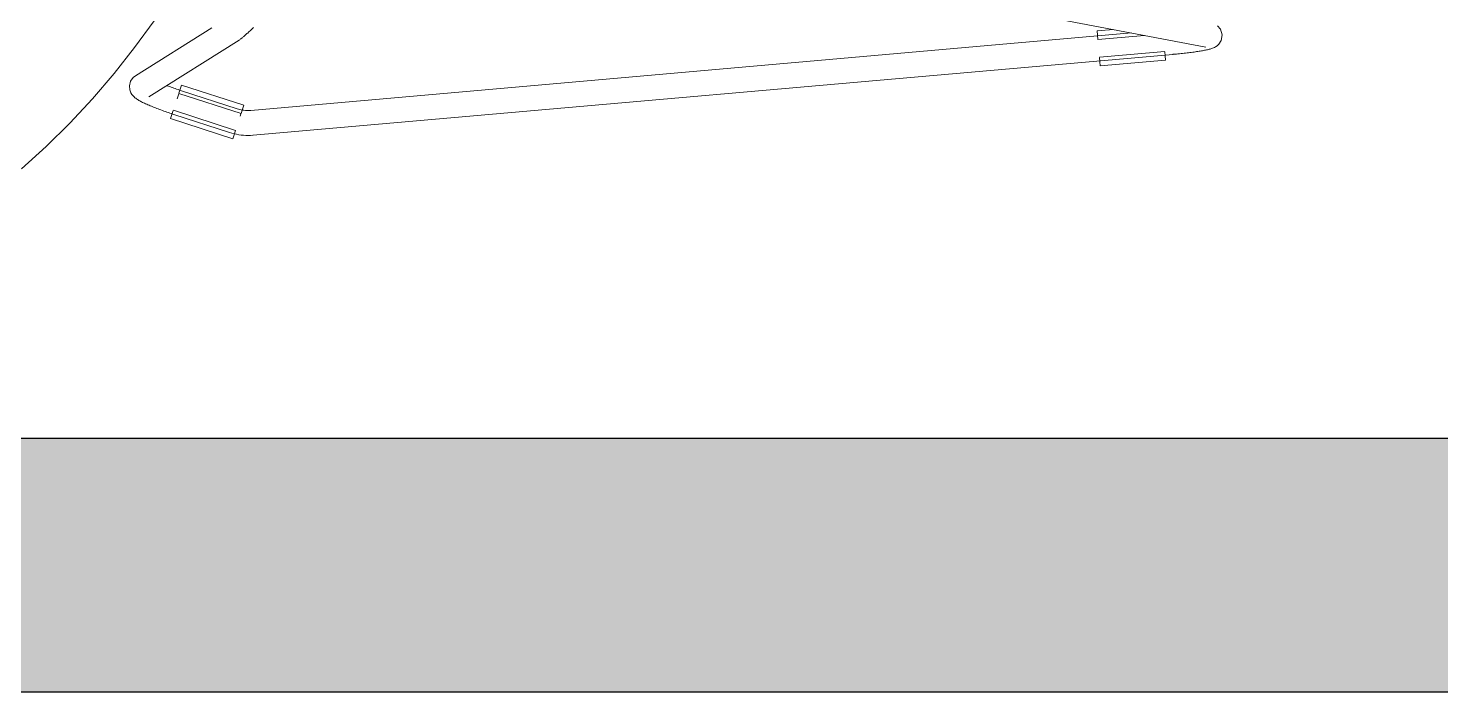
# Model space of a CAD drawing. Header units: millimetres. Extents: x 79795 to 317870, y -36033 to 97293.
# Drawn here: x 228345 to 229026, y 15108 to 15428 of the extents above; entities that cross this region are included whole.
import ezdxf

# ---------------------------------------------------------------- set-up
doc = ezdxf.new("R2010")
doc.units = ezdxf.units.MM
doc.header["$MEASUREMENT"] = 0
for name, color, linetype, lineweight in [('CSM-STL-XX-ZZ-M3-A-XXXX-00001_detached _19_04_21__rvt-1-Level 4$0$A-WALL', 7, 'CONTINUOUS', 9), ('CSM-STL-XX-ZZ-M3-A-XXXX-00001_detached _19_04_21__rvt-1-Level 4$0$A-WALL-PATT', 7, 'CONTINUOUS', 9), ('I-FURN', 8, 'CONTINUOUS', 9)]:
    doc.layers.add(name, color=color, linetype=linetype, lineweight=lineweight)

msp = doc.modelspace()

# ---------------------------------------------------------------- hatches: boundary and pattern name
at = {"layer": 'CSM-STL-XX-ZZ-M3-A-XXXX-00001_detached _19_04_21__rvt-1-Level 4$0$A-WALL-PATT'}
msp.add_hatch(color=256, dxfattribs=at).paths.add_polyline_path([(226756.49, 15108.33), (230353.78, 15108.33), (230353.78, 15230.33), (226452.83, 15230.33), (226452.83, 15108.33)], flags=0)

# ---------------------------------------------------------------- linework, layer by layer
at = {"layer": 'CSM-STL-XX-ZZ-M3-A-XXXX-00001_detached _19_04_21__rvt-1-Level 4$0$A-WALL', "lineweight": 30}
for p, q in [((230353.78, 15230.33), (226878.08, 15230.33)), ((226452.83, 15108.33), (230353.78, 15108.33))]:
    msp.add_line(p, q, dxfattribs=at)
at = {"layer": 'I-FURN'}
for p, q in [((228396.37, 15418.59), (228405.8, 15431.51)), ((228813.29, 15437.61), (228912.58, 15418.79)), ((228433.52, 15428.05), (228396.75, 15405.02)), ((228448.95, 15423.92), (228449.23, 15424.16)), ((228449.23, 15424.16), (228449.53, 15424.42)), ((228449.53, 15424.42), (228449.84, 15424.69)), ((228449.84, 15424.69), (228450.16, 15424.98)), ((228450.16, 15424.98), (228450.5, 15425.28)), ((228450.5, 15425.28), (228450.85, 15425.59)), ((228450.85, 15425.59), (228451.21, 15425.92)), ((228451.21, 15425.92), (228451.59, 15426.27)), ((228451.59, 15426.27), (228451.98, 15426.62)), ((228451.98, 15426.62), (228452.38, 15426.99)), ((228876.71, 15425.6), (228452.36, 15388.32)), ((228452.38, 15426.99), (228452.8, 15427.37)), ((228452.8, 15427.37), (228453.22, 15427.76)), ((228453.22, 15427.76), (228453.66, 15428.17)), ((228868.13, 15427.34), (228860.23, 15426.65)), ((228860.41, 15424.6), (228860.23, 15426.65)), ((228860.59, 15422.54), (228860.41, 15424.6)), ((228860.6, 15422.42), (228883.08, 15424.39)), ((228919.58, 15427.44), (228918.25, 15429.02)), ((228919.58, 15427.44), (228920.41, 15424.69)), ((228920.41, 15424.69), (228919.93, 15421.93)), ((228386.42, 15406.05), (228396.37, 15418.59)), ((228403.13, 15394.85), (228446.71, 15422.16)), ((228446.71, 15422.16), (228447.03, 15422.37)), ((228447.03, 15422.37), (228447.29, 15422.55)), ((228447.29, 15422.55), (228447.52, 15422.73)), ((228447.52, 15422.73), (228447.74, 15422.9)), ((228447.74, 15422.9), (228447.96, 15423.08)), ((228447.96, 15423.08), (228448.2, 15423.27)), ((228448.2, 15423.27), (228448.44, 15423.47)), ((228448.44, 15423.47), (228448.69, 15423.69)), ((228448.69, 15423.69), (228448.95, 15423.92)), ((228912.47, 15417.37), (228911.99, 15417.27)), ((228912.93, 15417.47), (228912.47, 15417.37)), ((228913.37, 15417.56), (228912.93, 15417.47)), ((228913.8, 15417.66), (228913.37, 15417.56)), ((228914.21, 15417.77), (228913.8, 15417.66)), ((228914.62, 15417.88), (228914.21, 15417.77)), ((228915.01, 15417.99), (228914.62, 15417.88)), ((228915.41, 15418.12), (228915.01, 15417.99)), ((228915.81, 15418.26), (228915.41, 15418.12)), ((228916.24, 15418.43), (228915.81, 15418.26)), ((228916.71, 15418.64), (228916.24, 15418.43)), ((228917.27, 15418.95), (228916.71, 15418.64)), ((228917.98, 15419.42), (228917.27, 15418.95)), ((228918.89, 15420.28), (228917.98, 15419.42)), ((228919.93, 15421.93), (228918.89, 15420.28)), ((228453.41, 15376.36), (228896.73, 15415.31)), ((228892.76, 15416.73), (228861.34, 15413.97)), ((228861.54, 15411.78), (228861.36, 15413.85)), ((228861.72, 15409.74), (228861.54, 15411.78)), ((228893.13, 15412.5), (228861.72, 15409.74)), ((228892.77, 15416.6), (228892.95, 15414.54)), ((228892.95, 15414.54), (228893.13, 15412.5)), ((228896.89, 15415.33), (228896.73, 15415.31)), ((228897.64, 15415.39), (228896.89, 15415.33)), ((228898.39, 15415.46), (228897.64, 15415.39)), ((228899.14, 15415.54), (228898.39, 15415.46)), ((228899.89, 15415.61), (228899.14, 15415.54)), ((228900.63, 15415.69), (228899.89, 15415.61)), ((228901.36, 15415.76), (228900.63, 15415.69)), ((228902.08, 15415.84), (228901.36, 15415.76)), ((228902.8, 15415.93), (228902.08, 15415.84)), ((228903.51, 15416.01), (228902.8, 15415.93)), ((228904.21, 15416.09), (228903.51, 15416.01)), ((228904.9, 15416.18), (228904.21, 15416.09)), ((228905.57, 15416.26), (228904.9, 15416.18)), ((228906.24, 15416.35), (228905.57, 15416.26)), ((228906.89, 15416.44), (228906.24, 15416.35)), ((228907.52, 15416.53), (228906.89, 15416.44)), ((228908.14, 15416.62), (228907.52, 15416.53)), ((228908.74, 15416.71), (228908.14, 15416.62)), ((228909.33, 15416.8), (228908.74, 15416.71)), ((228909.9, 15416.9), (228909.33, 15416.8)), ((228910.45, 15416.99), (228909.9, 15416.9)), ((228910.98, 15417.08), (228910.45, 15416.99)), ((228911.5, 15417.18), (228910.98, 15417.08)), ((228911.99, 15417.27), (228911.5, 15417.18)), ((228375.98, 15393.93), (228386.42, 15406.05)), ((228395.63, 15404.13), (228394.41, 15402.39)), ((228395.63, 15404.13), (228396.75, 15405.02)), ((228394.41, 15402.39), (228393.82, 15400.17)), ((228393.82, 15400.17), (228393.99, 15398.19)), ((228393.99, 15398.19), (228394.52, 15396.81)), ((228412.01, 15400.22), (228412.63, 15399.98)), ((228412.63, 15399.98), (228413.27, 15399.75)), ((228413.27, 15399.75), (228413.92, 15399.51)), ((228413.92, 15399.51), (228414.57, 15399.28)), ((228414.57, 15399.28), (228415.24, 15399.04)), ((228415.24, 15399.04), (228415.91, 15398.81)), ((228415.91, 15398.81), (228416.59, 15398.57)), ((228416.59, 15398.57), (228417.28, 15398.34)), ((228417.28, 15398.34), (228417.97, 15398.11)), ((228417.67, 15396.57), (228418.31, 15398.54)), ((228417.97, 15398.11), (228418.66, 15397.88)), ((228418.31, 15398.54), (228418.94, 15400.49)), ((228418.66, 15397.88), (228418.99, 15397.77)), ((228448.94, 15390.8), (228418.94, 15400.49)), ((228445.8, 15389.06), (228418.99, 15397.77)), ((228365.07, 15382.23), (228375.98, 15393.93)), ((228394.52, 15396.81), (228395.08, 15395.9)), ((228395.08, 15395.9), (228395.6, 15395.27)), ((228395.6, 15395.27), (228396.07, 15394.81)), ((228396.07, 15394.81), (228396.49, 15394.44)), ((228396.49, 15394.44), (228396.9, 15394.13)), ((228396.9, 15394.13), (228397.29, 15393.85)), ((228397.29, 15393.85), (228397.67, 15393.59)), ((228397.67, 15393.59), (228398.06, 15393.35)), ((228398.06, 15393.35), (228398.46, 15393.11)), ((228398.46, 15393.11), (228398.87, 15392.88)), ((228398.87, 15392.88), (228399.3, 15392.65)), ((228399.3, 15392.65), (228399.74, 15392.43)), ((228399.74, 15392.43), (228400.2, 15392.2)), ((228400.2, 15392.2), (228400.67, 15391.97)), ((228400.67, 15391.97), (228401.16, 15391.73)), ((228401.16, 15391.73), (228401.67, 15391.5)), ((228401.67, 15391.5), (228402.2, 15391.26)), ((228402.2, 15391.26), (228402.74, 15391.02)), ((228402.74, 15391.02), (228403.31, 15390.78)), ((228403.31, 15390.78), (228403.88, 15390.53)), ((228403.88, 15390.53), (228404.48, 15390.28)), ((228404.48, 15390.28), (228405.09, 15390.04)), ((228417.6, 15396.35), (228416.79, 15393.85)), ((228417.63, 15396.45), (228447.64, 15386.76)), ((228448.94, 15390.8), (228448.31, 15388.85)), ((228405.09, 15390.04), (228405.72, 15389.78)), ((228405.72, 15389.78), (228406.36, 15389.53)), ((228406.36, 15389.53), (228407.01, 15389.28)), ((228407.01, 15389.28), (228407.67, 15389.03)), ((228407.67, 15389.03), (228408.35, 15388.77)), ((228408.35, 15388.77), (228409.04, 15388.52)), ((228409.04, 15388.52), (228409.74, 15388.26)), ((228409.74, 15388.26), (228410.45, 15388.01)), ((228410.45, 15388.01), (228411.16, 15387.75)), ((228411.16, 15387.75), (228411.88, 15387.5)), ((228411.88, 15387.5), (228412.61, 15387.25)), ((228412.61, 15387.25), (228413.35, 15387)), ((228413.35, 15387), (228414.08, 15386.75)), ((228413.72, 15384.34), (228414.35, 15386.29)), ((228443.73, 15374.65), (228413.72, 15384.34)), ((228414.08, 15386.75), (228414.82, 15386.51)), ((228414.35, 15386.29), (228414.99, 15388.26)), ((228414.82, 15386.51), (228415.28, 15386.36)), ((228445.03, 15378.69), (228415.03, 15388.38)), ((228415.28, 15386.36), (228442.1, 15377.65)), ((228445.83, 15389.05), (228445.8, 15389.06)), ((228446.46, 15388.86), (228445.83, 15389.05)), ((228447.1, 15388.7), (228446.46, 15388.86)), ((228447.75, 15388.56), (228447.1, 15388.7)), ((228447.61, 15386.66), (228447.23, 15385.5)), ((228448.31, 15388.85), (228447.68, 15386.88)), ((228448.4, 15388.44), (228447.75, 15388.56)), ((228449.06, 15388.36), (228448.4, 15388.44)), ((228449.72, 15388.3), (228449.06, 15388.36)), ((228450.38, 15388.26), (228449.72, 15388.3)), ((228451.04, 15388.25), (228450.38, 15388.26)), ((228451.7, 15388.27), (228451.04, 15388.25)), ((228452.36, 15388.32), (228451.7, 15388.27)), ((228353.69, 15370.98), (228365.07, 15382.23)), ((228442.1, 15377.65), (228443.19, 15377.32)), ((228443.19, 15377.32), (228444.29, 15377.03)), ((228444.36, 15376.6), (228443.73, 15374.65)), ((228444.29, 15377.03), (228445.41, 15376.79)), ((228445, 15378.57), (228444.36, 15376.6)), ((228445.41, 15376.79), (228446.54, 15376.59)), ((228446.54, 15376.59), (228447.67, 15376.44)), ((228341.88, 15360.19), (228353.69, 15370.98)), ((228447.67, 15376.44), (228448.8, 15376.33)), ((228448.8, 15376.33), (228449.94, 15376.27)), ((228449.94, 15376.27), (228451.09, 15376.25)), ((228451.09, 15376.25), (228452.23, 15376.28)), ((228452.23, 15376.28), (228453.37, 15376.36)), ((228453.37, 15376.36), (228453.41, 15376.36))]:
    msp.add_line(p, q, dxfattribs=at)

doc.saveas('drawing.dxf')
